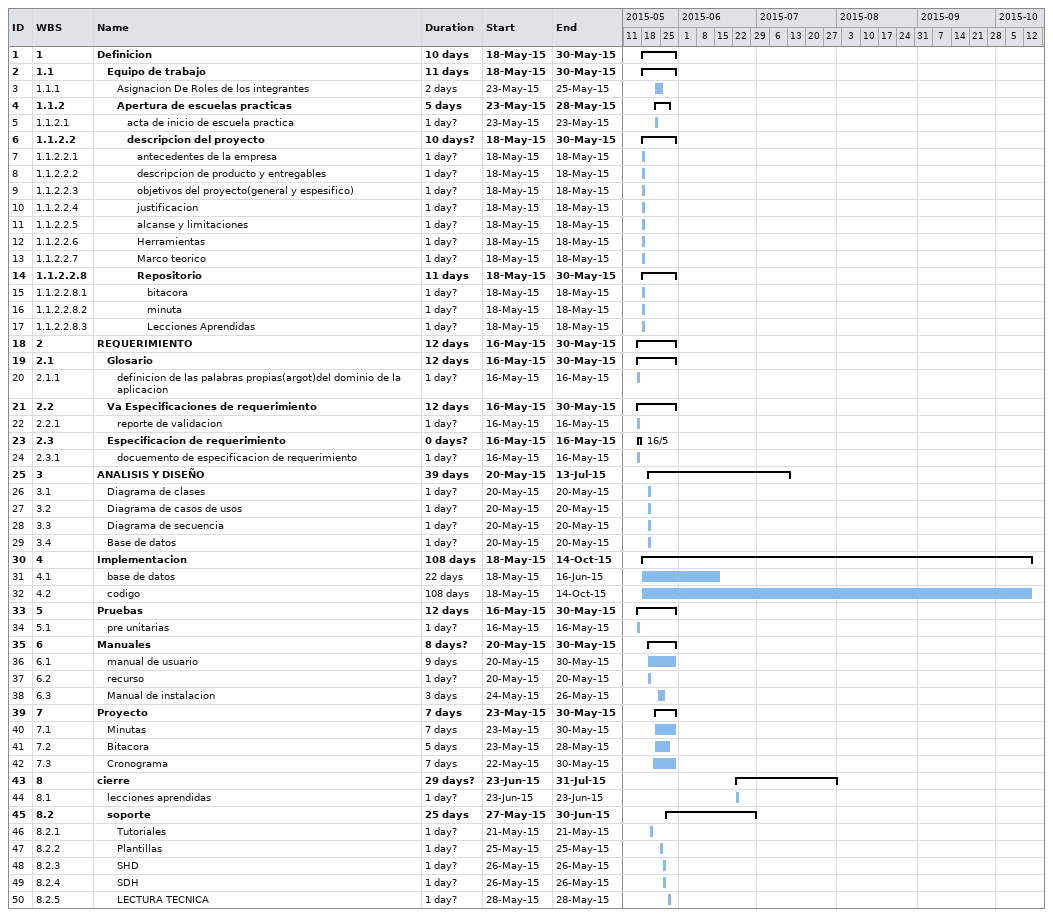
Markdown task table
| ID | WBS | Task | Duration | Start | Finish |
|---|---|---|---|---|---|
| 1 | 1 | **Definicion** | 10d | 2015-05-18 | 2015-05-30 |
| 2 | 1.1 | **Equipo de trabajo** | 11d | 2015-05-18 | 2015-05-30 |
| 3 | 1.1.1 | Asignacion De Roles de los integrantes | 2d | 2015-05-23 | 2015-05-25 |
| 4 | 1.1.2 | **Apertura de escuelas practicas** | 5d | 2015-05-23 | 2015-05-28 |
| 5 | 1.1.2.1 | acta de inicio de escuela practica | 1d? | 2015-05-23 | 2015-05-23 |
| 6 | 1.1.2.2 | **descripcion del proyecto** | 10d? | 2015-05-18 | 2015-05-30 |
| 7 | 1.1.2.2.1 | antecedentes de la empresa | 1d? | 2015-05-18 | 2015-05-18 |
| 8 | 1.1.2.2.2 | descripcion de producto y entregables | 1d? | 2015-05-18 | 2015-05-18 |
| 9 | 1.1.2.2.3 | objetivos del proyecto(general y espesifico) | 1d? | 2015-05-18 | 2015-05-18 |
| 10 | 1.1.2.2.4 | justificacion | 1d? | 2015-05-18 | 2015-05-18 |
| 11 | 1.1.2.2.5 | alcanse y limitaciones | 1d? | 2015-05-18 | 2015-05-18 |
| 12 | 1.1.2.2.6 | Herramientas | 1d? | 2015-05-18 | 2015-05-18 |
| 13 | 1.1.2.2.7 | Marco teorico | 1d? | 2015-05-18 | 2015-05-18 |
| 14 | 1.1.2.2.8 | **Repositorio** | 11d | 2015-05-18 | 2015-05-30 |
| 15 | 1.1.2.2.8.1 | bitacora | 1d? | 2015-05-18 | 2015-05-18 |
| 16 | 1.1.2.2.8.2 | minuta | 1d? | 2015-05-18 | 2015-05-18 |
| 17 | 1.1.2.2.8.3 | Lecciones Aprendidas | 1d? | 2015-05-18 | 2015-05-18 |
| 18 | 2 | **REQUERIMIENTO** | 12d | 2015-05-16 | 2015-05-30 |
| 19 | 2.1 | **Glosario** | 12d | 2015-05-16 | 2015-05-30 |
| 20 | 2.1.1 | definicion de las palabras propias(argot)del dominio de la aplicacion | 1d? | 2015-05-16 | 2015-05-16 |
| 21 | 2.2 | **Va Especificaciones de requerimiento** | 12d | 2015-05-16 | 2015-05-30 |
| 22 | 2.2.1 | reporte de validacion | 1d? | 2015-05-16 | 2015-05-16 |
| 23 | 2.3 | **Especificacion de requerimiento** | 0d? | 2015-05-16 | 2015-05-16 |
| 24 | 2.3.1 | docuemento de especificacion de requerimiento | 1d? | 2015-05-16 | 2015-05-16 |
| 25 | 3 | **ANALISIS Y DISEÑO** | 39d | 2015-05-20 | 2015-07-13 |
| 26 | 3.1 | Diagrama de clases | 1d? | 2015-05-20 | 2015-05-20 |
| 27 | 3.2 | Diagrama de casos de usos | 1d? | 2015-05-20 | 2015-05-20 |
| 28 | 3.3 | Diagrama de secuencia | 1d? | 2015-05-20 | 2015-05-20 |
| 29 | 3.4 | Base de datos | 1d? | 2015-05-20 | 2015-05-20 |
| 30 | 4 | **Implementacion** | 108d | 2015-05-18 | 2015-10-14 |
| 31 | 4.1 | base de datos | 22d | 2015-05-18 | 2015-06-16 |
| 32 | 4.2 | codigo | 108d | 2015-05-18 | 2015-10-14 |
| 33 | 5 | **Pruebas** | 12d | 2015-05-16 | 2015-05-30 |
| 34 | 5.1 | pre unitarias | 1d? | 2015-05-16 | 2015-05-16 |
| 35 | 6 | **Manuales** | 8d? | 2015-05-20 | 2015-05-30 |
| 36 | 6.1 | manual de usuario | 9d | 2015-05-20 | 2015-05-30 |
| 37 | 6.2 | recurso | 1d? | 2015-05-20 | 2015-05-20 |
| 38 | 6.3 | Manual de instalacion | 3d | 2015-05-24 | 2015-05-26 |
| 39 | 7 | **Proyecto** | 7d | 2015-05-23 | 2015-05-30 |
| 40 | 7.1 | Minutas | 7d | 2015-05-23 | 2015-05-30 |
| 41 | 7.2 | Bitacora | 5d | 2015-05-23 | 2015-05-28 |
| 42 | 7.3 | Cronograma | 7d | 2015-05-22 | 2015-05-30 |
| 43 | 8 | **cierre** | 29d? | 2015-06-23 | 2015-07-31 |
| 44 | 8.1 | lecciones aprendidas | 1d? | 2015-06-23 | 2015-06-23 |
| 45 | 8.2 | **soporte** | 25d | 2015-05-27 | 2015-06-30 |
| 46 | 8.2.1 | Tutoriales | 1d? | 2015-05-21 | 2015-05-21 |
| 47 | 8.2.2 | Plantillas | 1d? | 2015-05-25 | 2015-05-25 |
| 48 | 8.2.3 | SHD | 1d? | 2015-05-26 | 2015-05-26 |
| 49 | 8.2.4 | SDH | 1d? | 2015-05-26 | 2015-05-26 |
| 50 | 8.2.5 | LECTURA TECNICA | 1d? | 2015-05-28 | 2015-05-28 |
